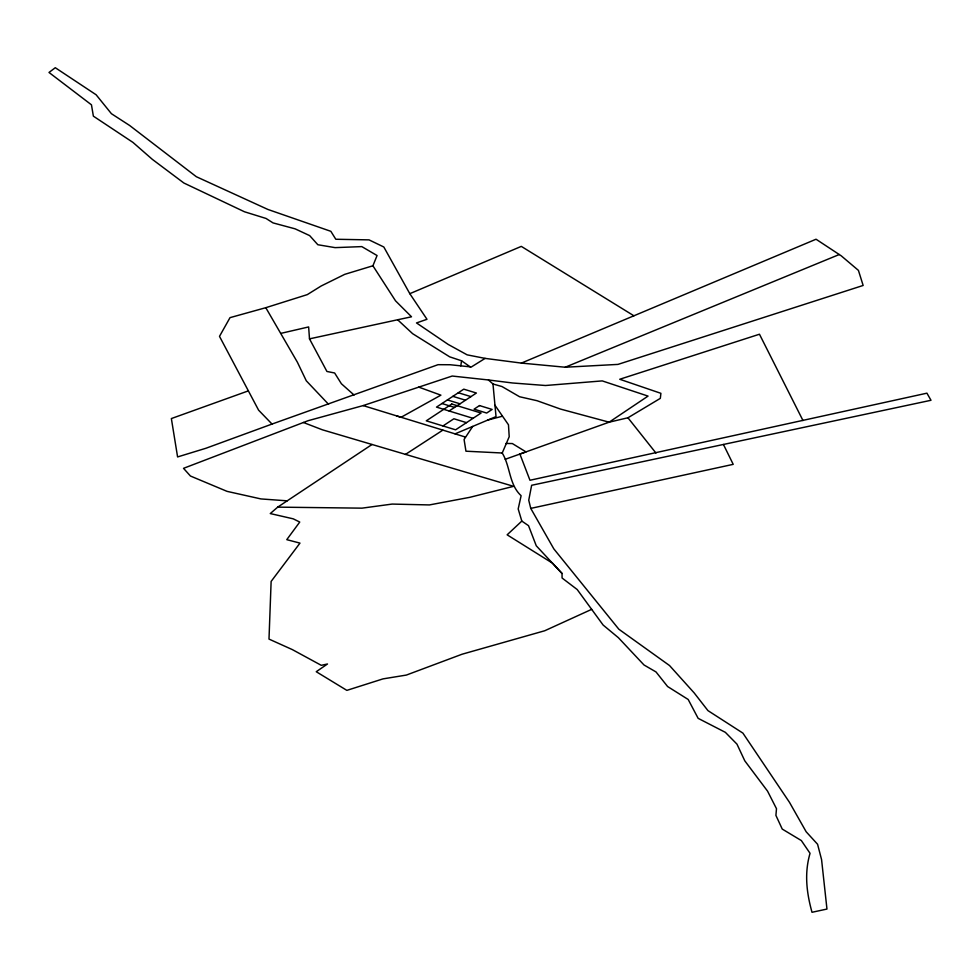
<?xml version="1.0" encoding="UTF-8"?>
<svg xmlns="http://www.w3.org/2000/svg" width="980" height="980" viewBox="0 0 980 980"><rect width="100%" height="100%" fill="white"/><g stroke="black" fill="none" stroke-linecap="round" stroke-linejoin="round"><path stroke-width="1.47" d="M460.796 365.859L461.555 360.787L449.661 356.83L412.641 333.69L397.635 319.762L309.496 338.86L308.639 326.94L280.807 333.384M802.988 420.555L759.463 334.229L619.74 379.26L660.9 393.323L660.324 398.358L627.947 417.774L609.131 422.184L519.902 454.059L529.972 480.261L926.921 393.176L931 400.281L531.638 485.284L528.747 500.204L530.756 508.399L553.835 548.886L618.846 629.221L669.548 665.555L694.159 692.897L707.94 710.61L742.901 733.114L789.5 802.363L806.173 831.787L817.577 844.258L821.571 859.595L826.961 909.06L812.004 912.282C806.564 892.645 804.237 873.241 810.043 853.311L801.346 840.558L782.236 829.068L775.915 815.385L776.491 808.708L767.561 791.154L744.788 760.823L736.972 744.139L725.359 732.342L698.14 718.34L688.193 699.487L667.601 686.527L656.012 671.937L644.007 664.979L618.392 637.698L603.116 625.032L577.196 589.531L562.079 578.016L562.03 573.447L536.268 545.787L528.526 525.672L521.826 521.091L518.187 508.963L521.115 495.696C508.963 484.561 510.482 466.541 502.226 453.005L509.208 436.737L508.473 424.793L494.974 405.279M470.216 366.839L450.212 364.744L438.048 364.683L272.024 424.058L258.598 410.167L219.496 336.361L230.018 317.643L265.8 307.696L307.279 294.625L321.134 286.013L344.752 274.339L372.915 265.776L377.067 255.535L361.816 246.605L335.099 247.634L317.839 244.731L309.668 235.617L295.127 228.842L273.028 222.901L266.033 218.454L244.461 211.766L183.873 183.015L152.39 159.397L132.913 142.382L93.37 116.154L91.459 104.823L49 72.459L55.284 67.718L96.114 94.766L111.426 113.704L129.63 125.477L196.343 176.719L267.895 209.451L330.848 231.317L335.797 239.255L369.056 239.88L383.817 246.997L409.812 293.682L426.986 319.296L416.512 322.935L448.252 344.47L467.129 354.846L485.112 358.386L521.385 363.09L565.191 367.231L617.964 364.401L863.147 285.462L858.419 270.382L841.22 255.817L816.046 239.23L521.385 363.09M472.691 426.423L464.079 439.493L465.953 451.204L502.226 453.005M521.826 521.091L507.138 534.823L552.426 563.133L562.03 573.447M371.984 444.516L277.695 507.138L270.284 513.569L293.24 518.837L299.745 522.058L286.773 539.662L299.978 543.104L271.129 581.422L268.998 639.083L292.346 649.605L321.281 665.322L327.504 663.987L316.246 671.717L346.859 690.373L382.996 678.883L406.357 675.073L462.07 654.223L544.733 630.753L591.663 609.352M449.122 410.988L476.39 393.029L463.773 389.158L436.517 407.116L473.034 418.325M442.985 425.945L453.887 418.766L466.492 422.637M405.426 454.438L442.862 430.122M485.112 358.386L470.841 367.28L461.555 360.787M409.812 293.682L521.299 246.384L633.901 315.793M455.051 433.871L496.027 416.586L492.977 383.976L488.457 379.971L452.209 376.038L363.151 405.585L308.112 420.702L183.517 468.33L190.439 476.023L227.054 491.36L260.937 498.93L287.189 500.829M565.191 367.231L839.26 254.531M272.024 424.058L205.923 448.264L177.588 456.937L171.365 418.558L248.222 390.922M505.227 459.289L525.99 451.89L512.356 443.56L506.011 443.45M487.771 420.065L502.238 416.255M530.756 508.399L733.212 464.349L723.436 444.467M397.635 319.762L411.526 316.797L395.504 300.799L372.915 265.776M277.695 507.138L362 508.155L392.147 504.075L429.399 504.933L469.861 497.313L513.606 486.337L322.359 429.791L303.408 422.49M488.457 379.971L512.565 382.984L545.505 385.507L602.247 380.901L648.037 396.104L609.131 422.184L560.487 409.064L537.052 400.71L519.572 396.741L502.017 386.561L492.977 383.976M458.322 392.747L470.927 396.618M452.87 396.337L465.476 400.208M447.419 399.926L460.024 403.809M441.968 403.527L454.573 407.398M465.427 437.055L363.151 405.585M396.692 415.937L401.077 417.284L440.89 395.161L418.791 387.125M354.062 395.026L341.395 383.756L334.633 372.988L326.928 371.469L309.496 338.86M328.521 404.262L306.287 380.791L297.381 362.208L265.8 307.696M627.947 417.774L655.951 453.054M451.78 404.03L426.288 420.824L455.59 429.816L481.082 413.033L451.78 404.03M479.514 405.573L474.063 409.162L486.668 413.046L492.119 409.444L479.514 405.573"/></g></svg>
